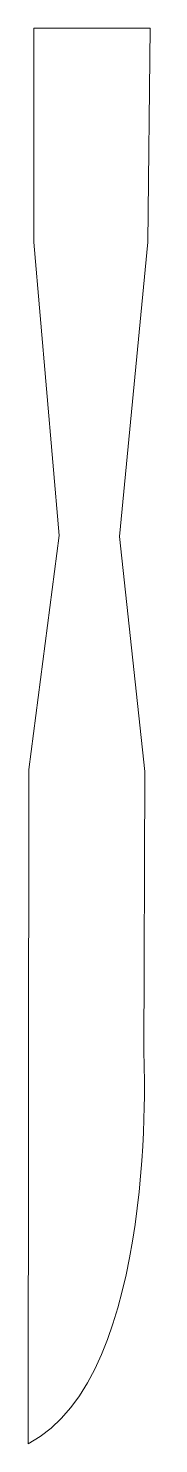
# Model space of a CAD drawing. Header units: inches. Extents: x 13 to 76, y 145 to 833.
import ezdxf

# ---------------------------------------------------------------- set-up
doc = ezdxf.new("R2010")
doc.units = ezdxf.units.IN
doc.header["$MEASUREMENT"] = 0
doc.layers.add('Layer 2', color=7, linetype='Continuous')

msp = doc.modelspace()

# ---------------------------------------------------------------- linework, layer by layer
at = {"layer": 'Layer 2', "color": 179, "lineweight": 9, "true_color": 0x231f20}
for points in [[(15.47, 729.13), (15.47, 833.14), (72.21, 833.14), (71.03, 729.13)], [(27.84, 586.47), (15.47, 729.13)]]:
    msp.add_lwpolyline(points, dxfattribs=at)
msp.add_open_spline([(27.84, 586.47), (27.84, 586.47), (12.99, 472.59), (12.99, 472.59), (12.99, 472.59), (12.77, 144.72), (12.77, 144.72), (76.36, 177.64), (69.14, 333.22), (69.14, 333.22), (69.14, 333.22), (69.59, 471.67), (69.59, 471.67), (69.59, 471.67), (57.19, 585.96), (57.19, 585.96), (57.19, 585.96), (71.03, 729.13), (71.03, 729.13)], degree=3, knots=[0, 0, 0, 0, 1, 1, 1, 2, 2, 2, 3, 3, 3, 4, 4, 4, 5, 5, 5, 6, 6, 6, 6], dxfattribs=at)

doc.saveas('drawing.dxf')
